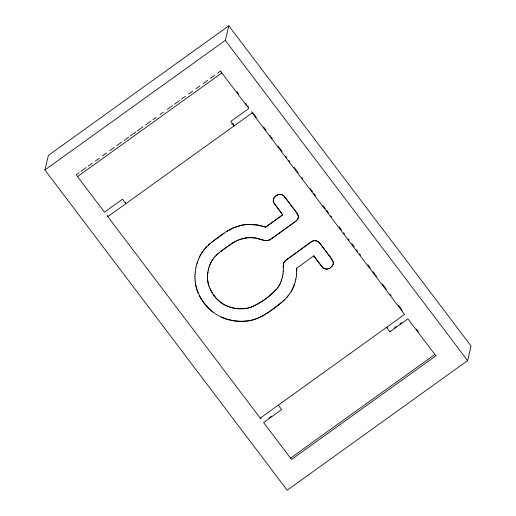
<?xml version="1.0" encoding="UTF-8"?>
<svg xmlns="http://www.w3.org/2000/svg" width="516" height="516" viewBox="0 0 516 516"><rect width="100%" height="100%" fill="white"/><g stroke="black" fill="none" stroke-linecap="round" stroke-linejoin="round"><path stroke-width="0.77" d="M283.258 266.637L283.29 266.159M283.258 266.282L283.316 265.488M207.567 275.228L207.529 278.466M194.964 276.699L195.067 274.37M283.2 271.738L283.323 269.468M283.271 265.94L283.336 265.172M296.597 273.854L296.745 268.075L296.732 271.061M273.235 200.44L273.299 199.769M333.259 263.734L333.291 262.496M207.542 275.351L207.903 272.048L207.664 273.764M195.042 274.493L195.254 272.132M298.261 217.584L298.345 216.901M283.303 265.288L283.361 264.863M283 273.828L283.232 271.616M296.3 276.57L296.623 273.732M283.336 264.985L283.4 264.566M195.222 272.255L195.938 267.63M283.368 264.682L283.439 264.276M282.684 275.847L283.026 273.706M295.855 279.214L296.332 276.453M283.407 264.398L283.484 264.005M207.871 272.164L208.18 270.461M273.274 199.892L273.835 198.176M333.291 263.611L332.975 264.805M283.458 264.121L283.542 263.74M282.252 277.808L282.71 275.731M298.138 218.133L298.293 217.462M195.906 267.752L196.422 265.443M208.154 270.577L208.535 268.907M283.51 263.857L283.6 263.483M295.249 281.788L295.881 279.098M44.905 169.958L48.401 155.387L228.82 25.8L471.095 346.043L467.599 360.613L287.18 490.2L44.905 169.958L225.324 40.364L228.82 25.8M213.476 240.856L223.97 233.226L211.618 242.256M213.521 312.593C207.393 308.097 202.704 302.041 199.273 295.313M227.704 246.39L220.874 251.389L228.562 245.777M280.33 283.187A29.947 29.206 13.5 0 1 277.369 288.122C270.41 296.377 261.096 302.892 251.195 307.181A30.283 29.528 13.5 0 1 245.152 308.626C238.747 309.426 232.116 308.413 226.234 305.769A30.018 29.277 13.5 0 1 220.887 302.608L216.198 298.371L213.153 294.365M232.497 243.107L236.018 241.043M239.327 239.714L245.99 237.882A31.057 30.289 13.5 0 1 249.95 237.605C256.678 236.276 263.102 242.385 269.539 239.837M235.509 308.484L245.177 308.504A30.283 29.528 13.5 0 0 251.228 307.065C260.606 303.156 269.004 296.784 276.157 289.637M221.016 317.03C229.343 320.862 238.437 321.945 247.499 320.9A42.531 41.474 13.5 0 0 255.955 318.862C266.817 314.663 276.131 307.168 284.819 299.57M271.513 238.663C269.081 240.92 265.185 241.372 262.476 239.727M226.35 231.703L233.742 227.788L241.365 225.376A40.68 39.674 13.5 0 1 249.228 224.46L257.323 225.053L265.656 227.143L282.716 214.785L273.809 202.653M275.492 196.344L276.118 195.764L274.512 197.299M265.656 227.143L282.691 214.908L274.951 204.523M271.842 238.534L295.939 221.1M298.035 215.275L296.668 212.792L285.019 197.396C283.452 194.164 278.685 193.178 276.086 195.886M233.993 320.849L240.849 321.423L247.467 321.023A42.531 41.474 13.5 0 0 255.93 318.985L261.999 316.334L267.862 312.586M283.29 266.875L283.271 267.372L283.29 266.514M296.668 212.792L285.045 197.273M272.209 238.276L295.32 221.577M285.2 260.909L310.851 242.107C313.599 239.592 318.095 240.237 319.991 243.462L331.64 258.858L333.162 262.038M267.836 312.709L278.324 305.072M287.741 258.806L310.851 242.107M328.621 268.668C325.996 269.933 323.035 268.359 321.545 266.108L313.78 255.846L321.513 266.23C323.526 269.745 328.389 270.113 331.072 267.159M332.994 261.451L331.607 258.98L319.991 243.462M329.202 268.507L330.472 267.617M387.58 328.028L386.536 327.396L389.903 331.84L390.102 330.988M196.396 265.566L197.686 261.231M283.568 263.605L283.665 263.244M208.503 269.03L208.954 267.398M282.284 277.692L281.065 281.543M295.275 281.665L294.488 284.284A40.68 39.674 13.5 0 1 291.263 291.327M283.639 263.36L283.742 263.012M196.977 263.431L198.466 259.213M208.928 267.52L209.451 265.927M273.383 199.35L274.151 197.673M333.181 264.153L332.723 265.327M297.945 218.674L298.171 218.016M281.742 279.588L280.298 283.31A29.947 29.206 13.5 0 1 277.337 288.244M283.71 263.134L283.819 262.792M209.419 266.05L210.012 264.495A30.425 29.664 13.5 0 1 212.979 259.148M283.787 262.908L284.258 261.947M198.441 259.335L199.344 257.252A42.409 41.357 13.5 0 1 203.833 249.97L206.664 246.667M297.68 219.21L297.977 218.552M283.974 262.496L284.413 261.722M332.407 265.83L332.755 265.205M289.882 293.533L291.295 291.211A40.68 39.674 13.5 0 0 294.513 284.161M297.713 219.087L296.939 220.235M289.908 293.411L286.644 297.713M213.901 257.903L212.953 259.264A30.425 29.664 13.5 0 0 209.986 264.618M284.387 261.844L284.587 261.496M274.125 197.796L274.996 196.693M332.439 265.708L331.569 266.804M297.377 219.603L296.461 220.732M213.869 258.026L214.888 256.704M288.367 295.539L284.787 299.693L278.292 305.195M284.561 261.618L284.993 261.031M284.755 261.386L287.773 258.684M214.862 256.826L218.287 253.324M332.052 266.204L330.446 267.74M215.92 255.659L219.558 252.279M209.889 243.591L203.807 250.086A42.409 41.357 13.5 0 0 199.318 257.374M208.2 245.216L213.508 240.74M296.494 220.609L295.287 221.699M219.532 252.395L220.9 251.266M79.064 172.731L76.445 174.608A1.974 0.335 54.3 0 0 77.523 176.588L104.445 212.173L122.486 199.215L125.852 203.659L125.272 202.337M81.018 171.325L86.243 167.571M88.204 166.165L92.125 163.346M95.389 161.005L99.304 158.186M102.574 155.845L106.489 153.026M109.76 150.685L114.326 147.402M116.939 145.525L121.512 142.235M124.124 140.365L128.697 137.075M130.006 136.14L135.882 131.915M137.185 130.98L143.067 126.755M145.68 124.885L150.904 121.131M152.865 119.725L156.129 117.377M160.044 114.558L163.314 112.217M167.229 109.398L172.454 105.651M174.414 104.238L179.639 100.491M181.6 99.078L185.515 96.266M188.785 93.918L192.7 91.106M195.97 88.758L199.885 85.946M203.149 83.598L207.722 80.315M210.335 78.438L214.908 75.155M217.52 73.278L220.784 70.937A1.974 0.335 54.3 0 0 221.861 72.917L248.783 108.502L230.736 121.46L234.103 125.904L232.948 123.26L231.645 124.195M77.523 176.588L221.861 72.917M261.283 418.734L260.238 418.108L107.812 216.617L252.143 112.946L251.569 111.624M296.719 268.197L313.78 255.846M260.238 418.108L404.576 314.431L252.143 112.946M268.965 417.999L271.545 416.148M393.972 328.215L396.546 326.364M399.771 324.048L401.706 322.661M389.903 331.84L407.943 318.882L434.859 354.466A1.974 0.335 54.3 0 0 436.143 355.595L291.804 459.266A1.974 0.335 54.3 0 1 290.527 458.137L263.605 422.552L281.646 409.594L278.285 405.144M290.527 458.137L434.859 354.466M228.53 245.9L231.181 243.92M229.31 245.352L232.013 243.339M272.242 238.153L269.816 239.798M231.613 243.72L232.31 243.133M223.938 233.342C229.085 229.433 235.09 226.653 241.398 225.253A40.68 39.674 13.5 0 1 249.26 224.337L257.355 224.931L265.682 227.021M232.284 243.255L232.664 242.894M310.819 242.23C313.573 239.714 318.069 240.359 319.959 243.584M232.639 243.017L238.521 239.921M276.711 195.467C279.44 193.384 283.316 194.603 285.019 197.396M236.825 240.766L241.017 239.018L245.99 237.882M235.535 308.362L230.716 307.304L226.266 305.646A30.018 29.277 13.5 0 1 220.912 302.486L217.339 299.409L214.134 295.733M234.025 320.733L227.279 319.249L221.048 316.914A42.144 41.099 13.5 0 1 213.553 312.477L208.535 308.155L204.039 302.982M262.45 239.85L256.065 238.237L249.925 237.728A31.057 30.289 13.5 0 0 245.964 238.005M225.324 40.364L467.599 360.613M236.831 91.59L238.785 94.17M245.584 103.155L246.558 104.438M247.525 105.722L248.499 107.006M252.853 112.759L256.342 117.371M263.637 127.013L266.069 130.232M269.836 135.211L270.81 136.495M271.416 137.301L272.39 138.585M278.085 146.118L282.117 151.446M285.851 156.387L286.825 157.67M288.928 160.444L289.902 161.734M294.107 167.294L296.532 170.499M297.197 171.376L298.171 172.66M301.873 177.556L302.84 178.839M310.122 188.463L312.548 191.668M313.734 193.236L315.676 195.803M322.971 205.445L325.403 208.664M326.622 210.276L328.563 212.844M330.756 215.733L331.73 217.017M339.025 226.666L341.457 229.878M343.611 232.729L344.585 234.012M348.261 238.876L349.235 240.166M351.86 243.636L354.292 246.841M356.53 249.809L357.504 251.092M359.626 253.898L360.6 255.181M367.882 264.805L370.307 268.017M373.068 271.668L375.016 274.235M375.648 275.073L376.615 276.357M382.311 283.877L386.323 289.186M390.09 294.165L391.063 295.455M398.358 305.098L402.338 310.355M416.406 328.944L418.36 331.53M214.108 295.849L210.006 288.76M204.014 303.098L200.273 297.39L197.551 291.327A41.931 40.887 13.5 0 1 195.429 283.052M296.694 212.669L298.196 215.869M274.925 204.646L273.57 202.053M212.218 293.114L209.419 287.322M107.231 215.295L107.812 216.617M198.331 293.456L197.525 291.45A41.931 40.887 13.5 0 1 195.403 283.174L195.177 280.917M209.386 287.444L208.909 285.864A30.038 29.296 13.5 0 1 207.664 279.878M273.396 201.459L273.538 202.175M333.194 261.922L333.297 263.179M273.299 200.885L273.37 201.582M298.229 215.746L298.293 216.449M195.029 278.763L195.145 281.039M273.267 200.318L273.267 201.008M298.319 216.327L298.312 217.023M207.522 276.795L207.638 280.001A30.038 29.296 13.5 0 0 208.877 285.987M194.996 276.576L195.003 278.879M283.303 267.256L283.29 269.591"/></g></svg>
